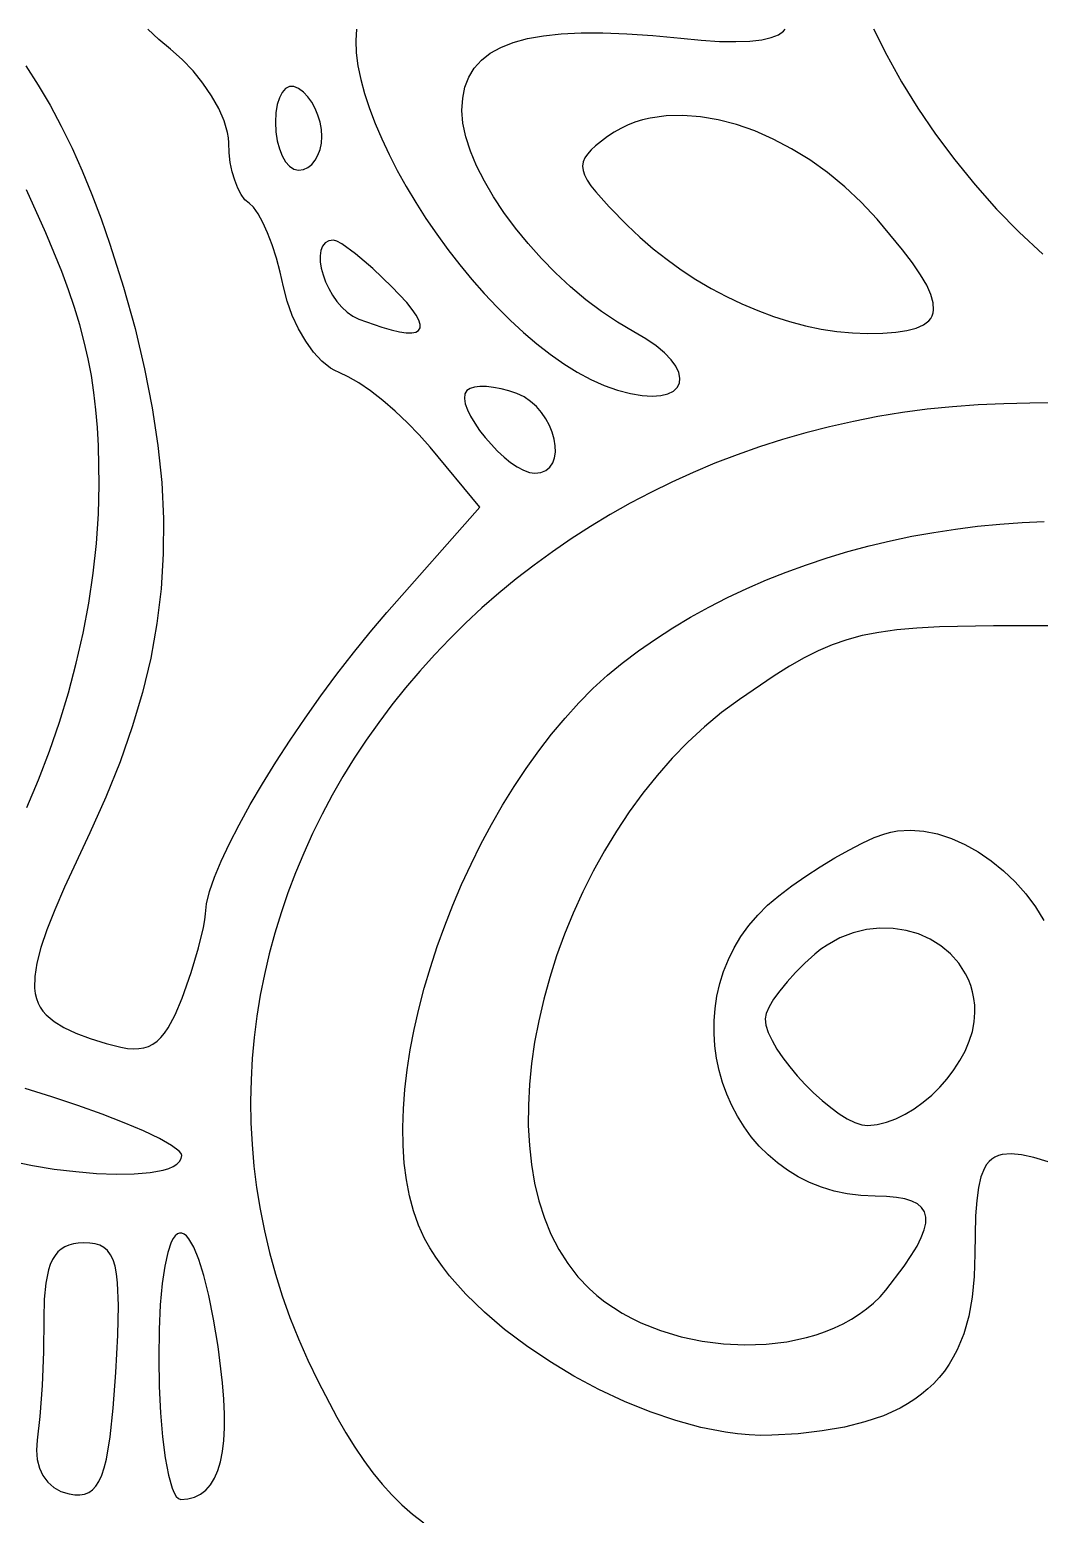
# Model space of a CAD drawing. Header units: millimetres. Extents: x -4.46 to 4.46, y -4.6 to 4.42.
# Drawn here: x 2.173 to 2.774, y -2.078 to -1.194 of the extents above; entities that cross this region are included whole.
import ezdxf

# ---------------------------------------------------------------- set-up
doc = ezdxf.new("R2010")
doc.units = ezdxf.units.MM

msp = doc.modelspace()

# ---------------------------------------------------------------- linework, layer by layer
at = {"flags": 128}
for points in [[(2.675747, -1.193601), (2.683559, -1.209381), (2.692352, -1.225182), (2.702068, -1.240901), (2.712648, -1.256441), (2.724033, -1.2717), (2.736165, -1.286578), (2.748984, -1.300975), (2.762432, -1.314792), (2.776451, -1.327927)], [(2.277786, -1.720767), (2.278413, -1.714791), (2.280241, -1.707482), (2.283186, -1.698975), (2.287168, -1.689406), (2.292104, -1.678912), (2.297911, -1.667629), (2.304508, -1.655692), (2.311814, -1.643239), (2.319744, -1.630404), (2.328218, -1.617325), (2.337154, -1.604138), (2.346469, -1.590978), (2.356082, -1.577981), (2.36591, -1.565285), (2.375871, -1.553024), (2.385883, -1.541336), (2.441286, -1.478503), (2.411619, -1.442794), (2.405157, -1.435443), (2.398158, -1.428238), (2.390846, -1.421364), (2.383442, -1.415001), (2.37617, -1.409333), (2.369252, -1.404542), (2.362911, -1.400811), (2.357369, -1.398322), (2.35482, -1.397208), (2.352256, -1.395694), (2.347152, -1.391575), (2.342193, -1.386174), (2.337515, -1.379701), (2.333254, -1.372364), (2.329545, -1.364373), (2.326524, -1.355937), (2.324327, -1.347267), (2.322381, -1.338618), (2.320088, -1.330255), (2.317533, -1.322382), (2.3148, -1.315202), (2.311973, -1.308921), (2.309136, -1.303741), (2.306374, -1.299867), (2.303772, -1.297503), (2.301342, -1.295421), (2.299075, -1.292358), (2.297021, -1.28846), (2.295228, -1.283874), (2.293748, -1.278748), (2.292629, -1.273229), (2.291922, -1.267464), (2.291675, -1.2616), (2.291494, -1.258562), (2.290966, -1.255331), (2.288935, -1.248405), (2.285724, -1.24105), (2.281475, -1.233496), (2.276331, -1.22597), (2.270434, -1.218702), (2.263927, -1.211919), (2.256952, -1.20585), (2.249977, -1.200029), (2.24347, -1.193947)], [(2.367689, -1.193915), (2.367322, -1.200685), (2.367661, -1.207953), (2.368675, -1.215668), (2.370332, -1.223782), (2.372603, -1.232245), (2.375456, -1.241006), (2.378861, -1.250016), (2.382786, -1.259227), (2.387201, -1.268586), (2.392074, -1.278046), (2.397376, -1.287556), (2.403076, -1.297067), (2.409141, -1.306529), (2.415543, -1.315891), (2.422249, -1.325106), (2.42923, -1.334122), (2.436453, -1.34289), (2.443889, -1.35136), (2.451506, -1.359483), (2.459275, -1.367209), (2.467163, -1.374488), (2.47514, -1.38127), (2.483175, -1.387506), (2.491238, -1.393146), (2.499297, -1.398141), (2.507323, -1.40244), (2.515283, -1.405994), (2.523147, -1.408753), (2.53097, -1.410788), (2.537914, -1.411972), (2.54396, -1.412368), (2.54909, -1.412036), (2.553289, -1.411041), (2.556536, -1.409442), (2.558817, -1.407304), (2.560112, -1.404689), (2.560405, -1.401657), (2.559677, -1.398272), (2.557912, -1.394597), (2.555092, -1.390692), (2.551199, -1.386621), (2.546217, -1.382446), (2.540126, -1.378228), (2.532911, -1.374031)], [(2.532911, -1.374031), (2.523286, -1.368439), (2.513747, -1.362052), (2.504367, -1.354963), (2.495222, -1.347268), (2.486383, -1.339063), (2.477926, -1.330441), (2.469924, -1.321498), (2.462451, -1.312329), (2.45558, -1.30303), (2.449386, -1.293694), (2.443942, -1.284418), (2.439323, -1.275296), (2.435601, -1.266424), (2.432852, -1.257896), (2.431148, -1.249807), (2.430564, -1.242253), (2.431013, -1.234976), (2.432377, -1.228348), (2.43468, -1.222361), (2.437945, -1.217008), (2.442197, -1.21228), (2.447458, -1.208169), (2.453754, -1.204669), (2.461107, -1.20177), (2.469542, -1.199466), (2.479082, -1.197747), (2.489751, -1.196607), (2.501573, -1.196038), (2.514572, -1.196031), (2.528772, -1.196579), (2.544196, -1.197674), (2.560869, -1.199308), (2.573102, -1.200463), (2.584058, -1.201104), (2.593719, -1.201249), (2.602071, -1.200912), (2.609097, -1.200109), (2.614783, -1.198858), (2.619111, -1.197174), (2.622067, -1.195072), (2.623025, -1.19387)], [(2.170915, -1.215708), (2.178242, -1.227205), (2.185256, -1.239203), (2.191959, -1.251703), (2.198355, -1.264708), (2.204447, -1.278222), (2.21024, -1.292246), (2.215736, -1.306783), (2.220939, -1.321836), (2.22899, -1.347477), (2.235882, -1.372204), (2.241611, -1.396106), (2.246174, -1.419274), (2.249569, -1.441795), (2.251792, -1.46376), (2.252839, -1.485258), (2.252709, -1.506378), (2.251398, -1.527209), (2.248903, -1.547842), (2.245221, -1.568365), (2.240349, -1.588867), (2.234283, -1.609439), (2.227021, -1.630169), (2.21856, -1.651146), (2.208897, -1.672461), (2.193891, -1.704791), (2.188063, -1.718343), (2.183365, -1.730325), (2.179807, -1.740863), (2.177398, -1.750084), (2.17615, -1.758117), (2.17607, -1.76509), (2.176473, -1.768218), (2.177171, -1.771129), (2.178167, -1.773838), (2.179461, -1.776362), (2.181056, -1.778716), (2.182951, -1.780917), (2.187651, -1.784922), (2.19357, -1.788504), (2.200718, -1.791791), (2.209106, -1.79491), (2.218744, -1.797989), (2.227469, -1.800224), (2.231319, -1.800847), (2.234865, -1.80112), (2.238135, -1.801024), (2.241157, -1.800543), (2.243959, -1.79966), (2.246569, -1.798359), (2.249014, -1.796622), (2.251323, -1.794433), (2.253524, -1.791775), (2.255644, -1.788631), (2.259756, -1.78082), (2.263883, -1.770864), (2.269284, -1.755599), (2.273704, -1.741065), (2.27669, -1.728907), (2.277502, -1.724232), (2.277786, -1.720767)], [(2.333341, -1.229169), (2.330551, -1.228029), (2.327948, -1.228093), (2.32559, -1.229281), (2.323532, -1.23151), (2.321833, -1.234696), (2.320548, -1.238759), (2.319736, -1.243616), (2.319452, -1.249183), (2.319736, -1.254926), (2.320548, -1.260284), (2.321833, -1.265141), (2.323532, -1.269378), (2.32559, -1.272878), (2.327948, -1.275523), (2.330551, -1.277197), (2.333341, -1.277781), (2.336131, -1.277372), (2.338734, -1.276202), (2.341093, -1.274352), (2.34315, -1.271904), (2.34485, -1.268939), (2.346134, -1.26554), (2.346947, -1.261789), (2.34723, -1.257767), (2.346947, -1.253569), (2.346134, -1.249316), (2.34485, -1.245123), (2.34315, -1.241109), (2.341093, -1.237389), (2.338734, -1.234081), (2.336131, -1.231302), (2.333341, -1.229169)], [(2.677827, -1.307031), (2.668408, -1.296951), (2.658524, -1.287687), (2.648256, -1.279263), (2.637687, -1.271706), (2.6269, -1.265041), (2.615976, -1.259292), (2.604999, -1.254485), (2.59405, -1.250645), (2.583211, -1.247798), (2.572566, -1.245969), (2.562195, -1.245182), (2.552183, -1.245464), (2.54261, -1.24684), (2.538015, -1.247945), (2.53356, -1.249334), (2.529256, -1.251009), (2.525114, -1.252973), (2.521144, -1.255229), (2.517355, -1.257781), (2.510209, -1.263317), (2.507473, -1.26581), (2.505311, -1.268201), (2.503737, -1.270549), (2.502765, -1.272913), (2.502408, -1.275352), (2.502678, -1.277928), (2.503589, -1.280699), (2.505155, -1.283725), (2.507387, -1.287067), (2.5103, -1.290782), (2.518221, -1.299577), (2.529022, -1.310586), (2.536575, -1.317782), (2.544482, -1.324631), (2.552706, -1.331116), (2.561212, -1.337221), (2.569964, -1.342931), (2.578926, -1.348229), (2.588062, -1.353098), (2.597336, -1.357524), (2.606713, -1.361489), (2.616156, -1.364977), (2.625629, -1.367974), (2.635098, -1.370461), (2.644525, -1.372424), (2.653876, -1.373846), (2.663113, -1.374711), (2.672202, -1.375003), (2.681158, -1.374823), (2.688952, -1.374263), (2.695589, -1.373286), (2.701072, -1.371859), (2.705402, -1.369946), (2.708583, -1.367514), (2.709744, -1.366093), (2.710618, -1.364529), (2.711207, -1.362817), (2.71151, -1.360954), (2.711261, -1.356757), (2.709875, -1.351902), (2.707353, -1.346355), (2.7037, -1.340081), (2.698918, -1.333046), (2.69301, -1.325216), (2.677827, -1.307031)], [(2.171397, -1.657386), (2.17846, -1.640857), (2.184965, -1.623925), (2.19089, -1.606661), (2.19621, -1.589138), (2.200903, -1.571427), (2.204945, -1.553602), (2.208313, -1.535734), (2.210984, -1.517896), (2.212933, -1.50016), (2.214139, -1.482597), (2.214577, -1.465281), (2.214152, -1.442077), (2.213542, -1.431164), (2.212639, -1.420596), (2.211422, -1.410287), (2.20987, -1.400152), (2.207962, -1.390106), (2.205676, -1.380064), (2.202993, -1.369939), (2.199889, -1.359646), (2.196346, -1.3491), (2.192341, -1.338216), (2.182863, -1.315091), (2.171286, -1.289586)], [(2.354175, -1.319447), (2.351285, -1.319894), (2.349062, -1.321163), (2.347472, -1.32315), (2.346482, -1.32575), (2.346058, -1.328858), (2.346167, -1.332369), (2.346776, -1.336179), (2.34785, -1.340182), (2.349357, -1.344273), (2.351263, -1.348347), (2.353534, -1.3523), (2.356138, -1.356027), (2.35904, -1.359423), (2.362207, -1.362382), (2.365605, -1.3648), (2.369202, -1.366572), (2.382848, -1.371362), (2.388487, -1.37297), (2.393334, -1.374057), (2.397387, -1.374624), (2.400644, -1.374674), (2.403101, -1.374209), (2.404758, -1.373232), (2.405611, -1.371744), (2.405659, -1.369748), (2.404898, -1.367246), (2.403327, -1.36424), (2.400944, -1.360733), (2.397746, -1.356727), (2.388897, -1.347225), (2.377563, -1.336439), (2.367239, -1.327607), (2.359063, -1.321639), (2.356137, -1.320014), (2.354175, -1.319447)], [(2.4633, -1.410878), (2.458573, -1.409264), (2.453889, -1.408031), (2.449372, -1.407187), (2.445142, -1.406739), (2.441321, -1.406695), (2.438032, -1.407061), (2.435396, -1.407847), (2.433536, -1.409058), (2.432352, -1.411074), (2.432066, -1.413724), (2.432591, -1.416902), (2.433841, -1.420502), (2.435729, -1.42442), (2.438169, -1.42855), (2.441075, -1.432787), (2.44436, -1.437025), (2.451723, -1.445084), (2.455627, -1.448694), (2.459565, -1.451884), (2.46345, -1.454549), (2.467196, -1.456583), (2.470716, -1.45788), (2.473925, -1.458336), (2.477619, -1.457903), (2.480629, -1.456668), (2.482976, -1.454732), (2.484682, -1.452194), (2.485771, -1.449153), (2.486263, -1.445708), (2.486182, -1.441958), (2.48555, -1.438003), (2.484388, -1.433941), (2.482719, -1.429873), (2.480565, -1.425898), (2.477948, -1.422113), (2.474891, -1.41862), (2.471416, -1.415517), (2.467545, -1.412903), (2.4633, -1.410878)], [(2.787331, -1.416457), (2.7688, -1.416669), (2.753281, -1.416897), (2.737922, -1.417574), (2.72273, -1.418693), (2.707709, -1.420245), (2.692867, -1.422223), (2.678208, -1.424617), (2.66374, -1.427421), (2.649467, -1.430626), (2.635395, -1.434223), (2.621532, -1.438206), (2.607881, -1.442564), (2.59445, -1.447291), (2.581244, -1.452379), (2.56827, -1.457819), (2.555532, -1.463602), (2.543038, -1.469722), (2.530792, -1.476169), (2.518801, -1.482937), (2.507071, -1.490015), (2.495608, -1.497397), (2.484417, -1.505075), (2.473504, -1.513039), (2.462876, -1.521283), (2.452539, -1.529798), (2.442497, -1.538575), (2.432758, -1.547607), (2.423326, -1.556886), (2.414209, -1.566403), (2.405411, -1.576151), (2.396939, -1.58612), (2.388799, -1.596304), (2.380996, -1.606694), (2.373537, -1.617281), (2.366427, -1.628058), (2.359672, -1.639017), (2.353279, -1.650149), (2.347252, -1.661447), (2.341599, -1.672901), (2.336325, -1.684505), (2.331435, -1.69625), (2.326937, -1.708127), (2.322835, -1.720129), (2.319135, -1.732248), (2.315844, -1.744475), (2.312968, -1.756803), (2.310511, -1.769223), (2.308481, -1.781726), (2.306884, -1.794306), (2.305724, -1.806954), (2.305008, -1.819661), (2.304742, -1.83242), (2.304932, -1.845222), (2.305583, -1.85806), (2.306702, -1.870924), (2.308295, -1.883808), (2.310367, -1.896703), (2.312924, -1.909601), (2.315972, -1.922493), (2.319518, -1.935372), (2.323567, -1.948229), (2.328125, -1.961057), (2.333197, -1.973847), (2.338791, -1.986591), (2.344911, -1.999281), (2.356099, -2.02049), (2.361469, -2.029834), (2.366781, -2.038428), (2.3721, -2.046344), (2.377494, -2.05365), (2.38303, -2.060417), (2.388775, -2.066713), (2.394797, -2.072608), (2.401162, -2.078172), (2.407938, -2.083474)], [(2.779741, -1.868351), (2.771217, -1.865779), (2.76387, -1.864167), (2.757616, -1.863564), (2.752366, -1.864015), (2.750091, -1.864651), (2.748036, -1.865569), (2.746188, -1.866773), (2.744538, -1.868271), (2.743074, -1.870067), (2.741787, -1.872168), (2.739695, -1.877309), (2.738178, -1.883739), (2.737148, -1.891505), (2.736519, -1.900656), (2.736119, -1.923294), (2.735712, -1.936641), (2.734472, -1.949), (2.732375, -1.960394), (2.729392, -1.970845), (2.727562, -1.975725), (2.7255, -1.980379), (2.723204, -1.984809), (2.720671, -1.989017), (2.717897, -1.993008), (2.714879, -1.996784), (2.711614, -2.000348), (2.708098, -2.003702), (2.704329, -2.006851), (2.700303, -2.009796), (2.696016, -2.01254), (2.691466, -2.015087), (2.681562, -2.019601), (2.670564, -2.023359), (2.658448, -2.026385), (2.645185, -2.028704), (2.630751, -2.030337), (2.615119, -2.031308), (2.608507, -2.031384), (2.601699, -2.031102), (2.594714, -2.030472), (2.587574, -2.029508), (2.572909, -2.026621), (2.557871, -2.022534), (2.542624, -2.017342), (2.527333, -2.011137), (2.512163, -2.004013), (2.497281, -1.996065), (2.48285, -1.987386), (2.469036, -1.978069), (2.456005, -1.968209), (2.443922, -1.957898), (2.432951, -1.947231), (2.423259, -1.936302), (2.418943, -1.930768), (2.41501, -1.925204), (2.411478, -1.919621), (2.408369, -1.914031), (2.404759, -1.906145), (2.401757, -1.897675), (2.399349, -1.888661), (2.397522, -1.879142), (2.396263, -1.86916), (2.395556, -1.858753), (2.395389, -1.847964), (2.395747, -1.836831), (2.396616, -1.825395), (2.397984, -1.813697), (2.399835, -1.801776), (2.402157, -1.789673), (2.404935, -1.777428), (2.408156, -1.765082), (2.411805, -1.752674), (2.415869, -1.740246), (2.420334, -1.727836), (2.425187, -1.715486), (2.430412, -1.703236), (2.435998, -1.691126), (2.441929, -1.679196), (2.448192, -1.667486), (2.454773, -1.656038), (2.461658, -1.64489), (2.468834, -1.634084), (2.476286, -1.623659), (2.484002, -1.613656), (2.491966, -1.604115), (2.500165, -1.595076), (2.508586, -1.586581), (2.517214, -1.578668), (2.526036, -1.571378), (2.535738, -1.564082), (2.545764, -1.557099), (2.556099, -1.55043), (2.566728, -1.544079), (2.577634, -1.538047), (2.588803, -1.532338), (2.600219, -1.526953), (2.611866, -1.521896), (2.623731, -1.517169), (2.635796, -1.512775), (2.648046, -1.508716), (2.660467, -1.504994), (2.673043, -1.501613), (2.685759, -1.498575), (2.698598, -1.495882), (2.711546, -1.493537), (2.724588, -1.491543), (2.737707, -1.489902), (2.750889, -1.488617), (2.764118, -1.48769), (2.777379, -1.487124)], [(2.788064, -1.549225), (2.747208, -1.549205), (2.715022, -1.549874), (2.701576, -1.550605), (2.689573, -1.551674), (2.678771, -1.553136), (2.66893, -1.555044), (2.659807, -1.557456), (2.651161, -1.560425), (2.642751, -1.564007), (2.634335, -1.568256), (2.625672, -1.573228), (2.61652, -1.578978), (2.595786, -1.593031), (2.585192, -1.600861), (2.574987, -1.609346), (2.565181, -1.61844), (2.555786, -1.628097), (2.546814, -1.638274), (2.538276, -1.648923), (2.530184, -1.660001), (2.522549, -1.671462), (2.515383, -1.683261), (2.508697, -1.695353), (2.502503, -1.707692), (2.496812, -1.720233), (2.491635, -1.732931), (2.486985, -1.745742), (2.482873, -1.758618), (2.47931, -1.771517), (2.476308, -1.784391), (2.473878, -1.797197), (2.472032, -1.809888), (2.470781, -1.82242), (2.470137, -1.834747), (2.470112, -1.846825), (2.470716, -1.858608), (2.471962, -1.87005), (2.47386, -1.881107), (2.476423, -1.891734), (2.479662, -1.901884), (2.483588, -1.911514), (2.488213, -1.920578), (2.493548, -1.92903), (2.499606, -1.936826), (2.506397, -1.943919), (2.510956, -1.94795), (2.51577, -1.951723), (2.520818, -1.955238), (2.526082, -1.958497), (2.531543, -1.961497), (2.537182, -1.96424), (2.548913, -1.968953), (2.561123, -1.972634), (2.573659, -1.975282), (2.586365, -1.976897), (2.59909, -1.977478), (2.611677, -1.977025), (2.623975, -1.975535), (2.63583, -1.97301), (2.641542, -1.971358), (2.647086, -1.969447), (2.652443, -1.967276), (2.657592, -1.964846), (2.662515, -1.962156), (2.667192, -1.959206), (2.671605, -1.955997), (2.675734, -1.952528), (2.67956, -1.948798), (2.683064, -1.944808), (2.693985, -1.930519), (2.698203, -1.924274), (2.701591, -1.918605), (2.704146, -1.913493), (2.705866, -1.908921), (2.70675, -1.904871), (2.706794, -1.901324), (2.705998, -1.898262), (2.704358, -1.895667), (2.701874, -1.893521), (2.698542, -1.891806), (2.694361, -1.890504), (2.689329, -1.889596), (2.683443, -1.889065), (2.676702, -1.888892), (2.668216, -1.888543), (2.660052, -1.887518), (2.652223, -1.885851), (2.644739, -1.883576), (2.63761, -1.880727), (2.630848, -1.877337), (2.624463, -1.87344), (2.618466, -1.86907), (2.612868, -1.86426), (2.607681, -1.859045), (2.602914, -1.853457), (2.598579, -1.847531), (2.594686, -1.841301), (2.591246, -1.834799), (2.588271, -1.828061), (2.58577, -1.821119), (2.583755, -1.814008), (2.582237, -1.80676), (2.581227, -1.799411), (2.580734, -1.791993), (2.580771, -1.78454), (2.581348, -1.777087), (2.582476, -1.769666), (2.584165, -1.762312), (2.586427, -1.755057), (2.589273, -1.747937), (2.592712, -1.740985), (2.596757, -1.734234), (2.601417, -1.727718), (2.606704, -1.721471), (2.612629, -1.715527), (2.619202, -1.709919), (2.626968, -1.704076), (2.635289, -1.698282), (2.643907, -1.69269), (2.652564, -1.687449), (2.660998, -1.682711), (2.668952, -1.678628), (2.676167, -1.675351), (2.682383, -1.673031), (2.6861, -1.672023), (2.689903, -1.671324), (2.69772, -1.670816), (2.705742, -1.671438), (2.713878, -1.673122), (2.722036, -1.675798), (2.730125, -1.6794), (2.738053, -1.683858), (2.745728, -1.689103), (2.75306, -1.695069), (2.759956, -1.701686), (2.766326, -1.708886), (2.772076, -1.716601), (2.777117, -1.724762)], [(2.736119, -1.779419), (2.735952, -1.775181), (2.735462, -1.771095), (2.734661, -1.767165), (2.733566, -1.763398), (2.732189, -1.759798), (2.730545, -1.75637), (2.726513, -1.750053), (2.721584, -1.744488), (2.715871, -1.739717), (2.709489, -1.73578), (2.702551, -1.73272), (2.695172, -1.730577), (2.687464, -1.729392), (2.679542, -1.729208), (2.671519, -1.730066), (2.66351, -1.732006), (2.655629, -1.735071), (2.647988, -1.739301), (2.644294, -1.741867), (2.640702, -1.744739), (2.634758, -1.750096), (2.629213, -1.755614), (2.624189, -1.761134), (2.619807, -1.766499), (2.616187, -1.77155), (2.613452, -1.776129), (2.611723, -1.780078), (2.611119, -1.783239), (2.61161, -1.787103), (2.613015, -1.79147), (2.615235, -1.796234), (2.618167, -1.801292), (2.621711, -1.806539), (2.625767, -1.811869), (2.630234, -1.817179), (2.635011, -1.822364), (2.639998, -1.827319), (2.645093, -1.831939), (2.650195, -1.836121), (2.655205, -1.839758), (2.660021, -1.842748), (2.664543, -1.844984), (2.668669, -1.846364), (2.6723, -1.846781), (2.677807, -1.846212), (2.683388, -1.844867), (2.688984, -1.842807), (2.694535, -1.840095), (2.699983, -1.836794), (2.705267, -1.832965), (2.710329, -1.828671), (2.71511, -1.823975), (2.719551, -1.818939), (2.723591, -1.813626), (2.727172, -1.808098), (2.730235, -1.802417), (2.732721, -1.796647), (2.734569, -1.790849), (2.735722, -1.785085), (2.736119, -1.779419)], [(2.162238, -1.868011), (2.174899, -1.870595), (2.187776, -1.872695), (2.200567, -1.874277), (2.212972, -1.875312), (2.22469, -1.875767), (2.235419, -1.875612), (2.244859, -1.874816), (2.252708, -1.873346), (2.255942, -1.872349), (2.258666, -1.871172), (2.260841, -1.869811), (2.262431, -1.868263), (2.263397, -1.866522), (2.263702, -1.864586), (2.263284, -1.863399), (2.262091, -1.861995), (2.257542, -1.858611), (2.250373, -1.854575), (2.2409, -1.850032), (2.229442, -1.845125), (2.216316, -1.839998), (2.201838, -1.834794), (2.186327, -1.829656)], [(2.186327, -1.829656), (2.170363, -1.824816)], [(2.205286, -1.916656), (2.2021, -1.916797), (2.199178, -1.917226), (2.196511, -1.917958), (2.194093, -1.919008), (2.191915, -1.920389), (2.189969, -1.922119), (2.188248, -1.924211), (2.186744, -1.92668), (2.185449, -1.929541), (2.184355, -1.93281), (2.182739, -1.940628), (2.181834, -1.950255), (2.181577, -1.961808), (2.181325, -1.981488), (2.180508, -2.001695), (2.179253, -2.020056), (2.177689, -2.034197), (2.177227, -2.040168), (2.177658, -2.045721), (2.178938, -2.050783), (2.181025, -2.055282), (2.183877, -2.059147), (2.18745, -2.062305), (2.191703, -2.064683), (2.196591, -2.066211), (2.199952, -2.066731), (2.203011, -2.066802), (2.205787, -2.066375), (2.208297, -2.065402), (2.21056, -2.063836), (2.212593, -2.06163), (2.214417, -2.058735), (2.216048, -2.055103), (2.217505, -2.050688), (2.218806, -2.04544), (2.221015, -2.032258), (2.222821, -2.015175), (2.224369, -1.993808), (2.225554, -1.971662), (2.225965, -1.954081), (2.225479, -1.940569), (2.224862, -1.935183), (2.223973, -1.930628), (2.222799, -1.926842), (2.221324, -1.923762), (2.219532, -1.921328), (2.217408, -1.919476), (2.214937, -1.918145), (2.212103, -1.917273), (2.208891, -1.916797), (2.205286, -1.916656)], [(2.285355, -1.978503), (2.282651, -1.962131), (2.279817, -1.948036), (2.276894, -1.936211), (2.273926, -1.926646), (2.270953, -1.919334), (2.268019, -1.914267), (2.266579, -1.912573), (2.265164, -1.911437), (2.26378, -1.910859), (2.262432, -1.910836), (2.261124, -1.911369), (2.259863, -1.912456), (2.258653, -1.914095), (2.257501, -1.916288), (2.255386, -1.922324), (2.253562, -1.930557), (2.25207, -1.940979), (2.250953, -1.953581), (2.250251, -1.968356), (2.250008, -1.985294), (2.250274, -2.002197), (2.251038, -2.017967), (2.252246, -2.032258), (2.253845, -2.044725), (2.255781, -2.055023), (2.258, -2.062806), (2.2592, -2.065647), (2.26045, -2.067729), (2.261745, -2.069011), (2.263077, -2.069447), (2.26743, -2.069101), (2.271383, -2.068061), (2.274939, -2.066322), (2.278097, -2.063882), (2.28086, -2.060736), (2.283227, -2.05688), (2.2852, -2.052312), (2.286779, -2.047027), (2.287965, -2.041022), (2.28876, -2.034292), (2.289165, -2.026835), (2.289179, -2.018646), (2.288804, -2.009723), (2.288041, -2.00006), (2.285355, -1.978503)]]:
    msp.add_lwpolyline(points, dxfattribs=at)

doc.saveas('drawing.dxf')
